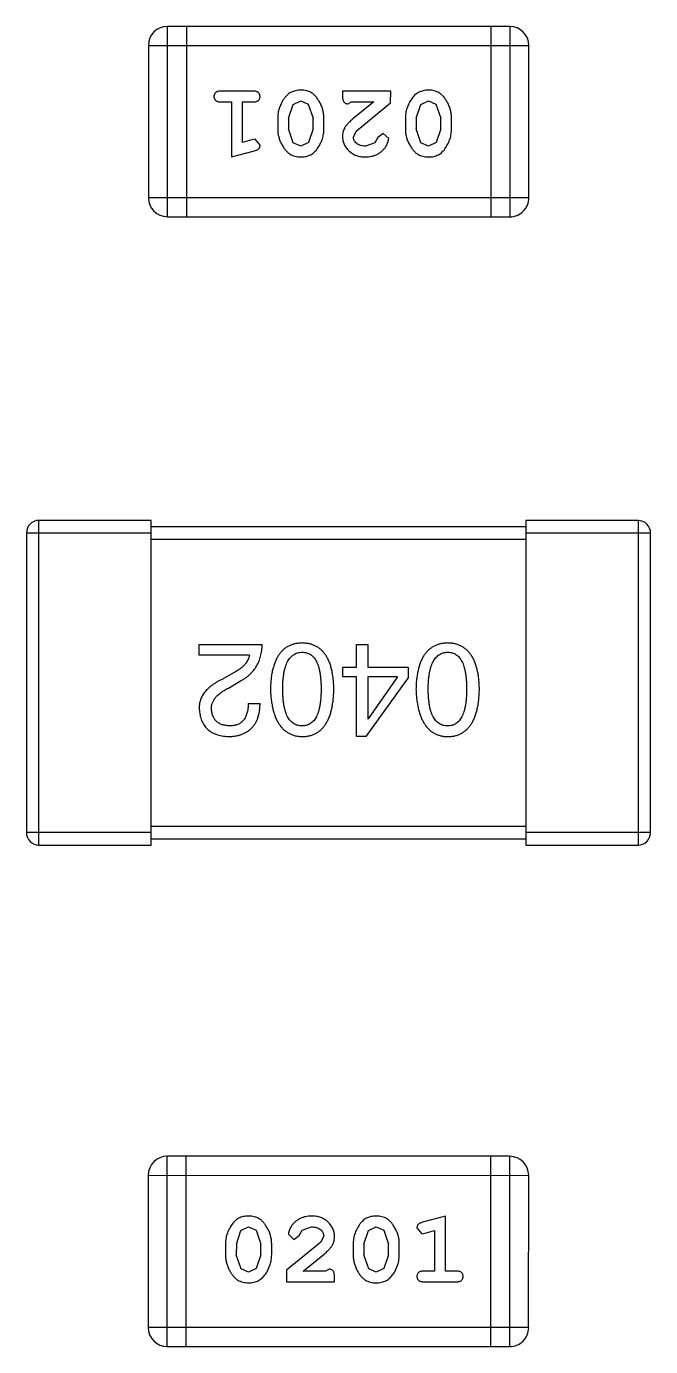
# Model space of a CAD drawing. Header units: inches. Extents: x -29 to 164, y -51 to 83.
# Drawn here: x 116.459 to 117.459, y -0.739 to 1.376 of the extents above; entities that cross this region are included whole.
import ezdxf

# ---------------------------------------------------------------- set-up
doc = ezdxf.new("R2010")
doc.units = ezdxf.units.IN
doc.header["$LTSCALE"] = 1.21
doc.header["$MEASUREMENT"] = 0
doc.layers.get('0').update_dxf_attribs({"linetype": 'CONTINUOUS'})

msp = doc.modelspace()

# ---------------------------------------------------------------- linework, layer by layer
at = {"color": 7, "linetype": 'Continuous'}
for p, q in [((116.6846, 1.0707), (116.6847, 1.3755)), ((117.2333, 1.3754), (116.6847, 1.3755)), ((116.7152, 1.3755), (116.7151, 1.0707)), ((117.2028, 1.3754), (117.2028, 1.0706)), ((117.2333, 1.3754), (117.2333, 1.0706)), ((116.6542, 1.3451), (116.6541, 1.1012)), ((116.6542, 1.3451), (117.2638, 1.3449)), ((117.2637, 1.1011), (117.2638, 1.3449)), ((116.8221, 1.2719), (116.7702, 1.2719)), ((116.9653, 1.2719), (116.9653, 1.264)), ((117.0424, 1.2718), (116.9653, 1.2719)), ((117.0423, 1.253), (117.0424, 1.2718)), ((116.7702, 1.2546), (116.7875, 1.2546)), ((116.7875, 1.2546), (116.7875, 1.1665)), ((116.8048, 1.1896), (116.8048, 1.2546)), ((116.8048, 1.2546), (116.8221, 1.2546)), ((116.8787, 1.2286), (116.886, 1.2503)), ((116.886, 1.2503), (116.8983, 1.2561)), ((116.8983, 1.2561), (116.9104, 1.2508)), ((116.9104, 1.2508), (116.9181, 1.2286)), ((116.9739, 1.2514), (116.9794, 1.2545)), ((116.9794, 1.2545), (117.0156, 1.2545)), ((117.0156, 1.2545), (116.982, 1.2275)), ((116.9873, 1.208), (117.0423, 1.253)), ((117.0832, 1.2285), (117.0905, 1.2503)), ((117.0905, 1.2503), (117.1028, 1.2561)), ((117.1028, 1.2561), (117.1149, 1.2508)), ((117.1149, 1.2508), (117.1226, 1.2285)), ((116.8614, 1.2288), (116.8614, 1.2111)), ((116.8787, 1.2286), (116.8787, 1.2114)), ((116.9181, 1.2113), (116.9181, 1.2286)), ((116.9354, 1.2111), (116.9354, 1.2288)), ((117.0659, 1.2288), (117.0659, 1.211)), ((117.0832, 1.2285), (117.0832, 1.2113)), ((117.1226, 1.2113), (117.1226, 1.2285)), ((117.1399, 1.211), (117.1399, 1.2288)), ((116.8863, 1.1891), (116.8787, 1.2114)), ((116.9181, 1.2113), (116.9108, 1.1896)), ((116.9826, 1.1983), (116.9873, 1.208)), ((117.0908, 1.189), (117.0832, 1.2113)), ((117.1226, 1.2113), (117.1153, 1.1895)), ((116.8198, 1.1938), (116.8048, 1.1896)), ((116.8252, 1.1948), (116.8198, 1.1938)), ((116.8331, 1.1855), (116.8252, 1.1948)), ((116.8984, 1.1838), (116.8863, 1.1891)), ((116.9108, 1.1896), (116.8984, 1.1838)), ((117.0169, 1.1891), (117.002, 1.1837)), ((117.0219, 1.1976), (117.0169, 1.1891)), ((117.0304, 1.2042), (117.0219, 1.1976)), ((117.0392, 1.1958), (117.0304, 1.2042)), ((117.1029, 1.1837), (117.0908, 1.189)), ((117.1153, 1.1895), (117.1029, 1.1837)), ((116.7875, 1.1665), (116.8241, 1.1764)), ((117.2637, 1.1011), (116.6541, 1.1012)), ((116.6846, 1.0707), (117.2333, 1.0706)), ((116.4787, 0.0643), (116.4788, 0.5843)), ((116.6588, 0.5842), (116.4788, 0.5843)), ((116.6587, 0.0642), (116.6588, 0.5842)), ((117.2588, 0.5741), (116.6588, 0.5742)), ((117.2588, 0.5841), (117.2587, 0.0641)), ((117.4388, 0.5841), (117.2588, 0.5841)), ((117.4388, 0.5841), (117.4387, 0.0641)), ((116.4588, 0.5643), (116.4587, 0.0843)), ((116.4588, 0.5643), (116.6588, 0.5642)), ((116.6588, 0.5542), (117.2588, 0.5541)), ((117.2588, 0.5641), (117.4588, 0.5641)), ((117.4587, 0.0841), (117.4588, 0.5641)), ((116.7357, 0.3683), (116.7357, 0.3855)), ((116.7357, 0.3855), (116.8365, 0.3855)), ((116.9877, 0.3494), (116.9877, 0.3854)), ((116.9877, 0.3854), (117.0057, 0.3854)), ((117.0057, 0.3854), (117.0057, 0.3494)), ((116.816, 0.3683), (116.7357, 0.3683)), ((116.7914, 0.3404), (116.7758, 0.3314)), ((116.9655, 0.3338), (116.9655, 0.3494)), ((116.9655, 0.3494), (116.9877, 0.3494)), ((117.0057, 0.3494), (117.0704, 0.3494)), ((117.0704, 0.3494), (117.0704, 0.3313)), ((116.7824, 0.3158), (116.802, 0.3273)), ((116.9876, 0.3338), (116.9655, 0.3338)), ((116.9876, 0.2379), (116.9876, 0.3338)), ((117.0032, 0.2379), (117.0704, 0.3313)), ((117.0057, 0.3338), (117.0057, 0.2666)), ((117.0532, 0.3338), (117.0057, 0.3338)), ((117.0532, 0.3338), (117.0065, 0.2666)), ((116.8143, 0.2912), (116.8332, 0.2912)), ((117.0057, 0.2666), (117.0065, 0.2666)), ((117.0032, 0.2379), (116.9876, 0.2379)), ((117.2587, 0.0941), (116.6587, 0.0942)), ((116.6587, 0.0842), (116.4587, 0.0843)), ((116.4787, 0.0643), (116.6587, 0.0642)), ((116.6587, 0.0742), (117.2587, 0.0741)), ((117.4587, 0.0841), (117.2587, 0.0841)), ((117.2587, 0.0641), (117.4387, 0.0641)), ((116.6843, -0.739), (116.6844, -0.4342)), ((117.233, -0.4343), (116.6844, -0.4342)), ((116.7148, -0.739), (116.7149, -0.4342)), ((117.2025, -0.4343), (117.2025, -0.7391)), ((117.233, -0.4343), (117.2329, -0.7391)), ((116.6539, -0.4647), (116.6538, -0.7085)), ((116.6539, -0.4647), (117.2635, -0.4648)), ((117.2634, -0.7087), (117.2635, -0.4648)), ((116.8023, -0.5531), (116.8147, -0.5473)), ((116.8147, -0.5473), (116.8268, -0.5526)), ((116.9007, -0.5527), (116.9156, -0.5473)), ((117.0068, -0.5531), (117.0192, -0.5473)), ((117.0192, -0.5473), (117.0313, -0.5526)), ((117.0845, -0.5491), (117.0924, -0.5584)), ((117.1301, -0.5301), (117.0936, -0.5399)), ((117.1301, -0.6182), (117.1301, -0.5301)), ((116.7951, -0.5749), (116.8023, -0.5531)), ((116.8268, -0.5526), (116.8344, -0.5749)), ((116.8784, -0.5593), (116.8873, -0.5678)), ((116.8873, -0.5678), (116.8957, -0.5612)), ((116.8957, -0.5612), (116.9007, -0.5527)), ((116.9351, -0.5619), (116.9303, -0.5716)), ((116.9996, -0.5749), (117.0068, -0.5531)), ((117.0313, -0.5526), (117.0389, -0.5749)), ((117.0924, -0.5584), (117.0978, -0.5573)), ((117.0978, -0.5573), (117.1128, -0.5532)), ((117.1128, -0.5532), (117.1128, -0.6182)), ((116.7777, -0.5746), (116.7777, -0.5924)), ((116.7951, -0.5749), (116.795, -0.5921)), ((116.8027, -0.6144), (116.795, -0.5921)), ((116.8344, -0.5921), (116.8271, -0.6139)), ((116.8344, -0.5921), (116.8344, -0.5749)), ((116.8517, -0.5924), (116.8517, -0.5746)), ((116.9303, -0.5716), (116.8753, -0.6165)), ((116.902, -0.6181), (116.9356, -0.5911)), ((116.9823, -0.5747), (116.9823, -0.5924)), ((116.9996, -0.5749), (116.9996, -0.5921)), ((117.0389, -0.5921), (117.0389, -0.5749)), ((117.0562, -0.5924), (117.0562, -0.5747)), ((117.0072, -0.6144), (116.9996, -0.5921)), ((117.0389, -0.5921), (117.0316, -0.6139)), ((116.8148, -0.6197), (116.8027, -0.6144)), ((116.8271, -0.6139), (116.8148, -0.6197)), ((116.8753, -0.6165), (116.8753, -0.6354)), ((116.9382, -0.6181), (116.902, -0.6181)), ((116.9437, -0.615), (116.9382, -0.6181)), ((116.9524, -0.6354), (116.9524, -0.6276)), ((117.0193, -0.6197), (117.0072, -0.6144)), ((117.0316, -0.6139), (117.0193, -0.6197)), ((117.1128, -0.6182), (117.0955, -0.6182)), ((117.1474, -0.6182), (117.1301, -0.6182)), ((116.8753, -0.6354), (116.9524, -0.6354)), ((117.0955, -0.6355), (117.1474, -0.6355)), ((117.2634, -0.7087), (116.6538, -0.7085)), ((116.6843, -0.739), (117.2329, -0.7391))]:
    msp.add_line(p, q, dxfattribs=at)
for centre, radius, start, end in [((116.6847, 1.3451), 0.0305, 89.988, 179.988), ((117.2333, 1.3449), 0.0305, 359.988, 89.988), ((116.6846, 1.1012), 0.0305, 179.988, 269.988), ((117.2333, 1.1011), 0.0305, 269.988, 359.988), ((116.4788, 0.5643), 0.02, 89.988, 179.988), ((117.4388, 0.5641), 0.02, 359.988, 89.988), ((116.4787, 0.0843), 0.02, 179.988, 269.988), ((117.4387, 0.0841), 0.02, 269.988, 359.988), ((116.6844, -0.4647), 0.0305, 89.988, 179.988), ((117.233, -0.4648), 0.0305, 359.988, 89.988), ((116.6843, -0.7085), 0.0305, 179.988, 269.988), ((117.233, -0.7086), 0.0305, 269.988, 359.988)]:
    msp.add_arc(centre, radius, start, end, dxfattribs=at)
for points, knots in [([(116.7702, 1.2719), (116.7693, 1.2719), (116.7676, 1.2718), (116.7653, 1.2714), (116.7633, 1.2707), (116.7618, 1.2696), (116.7606, 1.2682), (116.7598, 1.2667), (116.7593, 1.265), (116.7592, 1.2639), (116.7592, 1.2632)], [0, 0, 0, 0, 0.169012, 0.317488, 0.445429, 0.560977, 0.67065, 0.776666, 0.88492, 1, 1, 1, 1]), ([(116.8331, 1.2632), (116.8331, 1.2638), (116.833, 1.265), (116.8325, 1.2667), (116.8317, 1.2682), (116.8305, 1.2696), (116.829, 1.2706), (116.827, 1.2714), (116.8247, 1.2718), (116.823, 1.2719), (116.8221, 1.2719)], [0, 0, 0, 0, 0.115051, 0.223278, 0.329269, 0.437893, 0.554681, 0.682591, 0.83103, 1, 1, 1, 1]), ([(116.8983, 1.2734), (116.8969, 1.2734), (116.8941, 1.2733), (116.89, 1.2726), (116.8861, 1.2715), (116.8826, 1.2699), (116.8792, 1.2679), (116.8762, 1.2654), (116.8734, 1.2624), (116.8709, 1.259), (116.8687, 1.2554), (116.8668, 1.2518), (116.8651, 1.248), (116.8638, 1.2443), (116.8627, 1.2405), (116.862, 1.2366), (116.8615, 1.2327), (116.8615, 1.2301), (116.8614, 1.2288)], [0, 0, 0, 0, 0.067217, 0.131051, 0.19272, 0.252824, 0.312745, 0.373449, 0.436041, 0.501494, 0.567761, 0.632087, 0.695096, 0.757109, 0.817993, 0.878657, 0.939311, 1, 1, 1, 1]), ([(116.9354, 1.2288), (116.9353, 1.2299), (116.9353, 1.232), (116.935, 1.2352), (116.9345, 1.2383), (116.9338, 1.2414), (116.933, 1.2445), (116.9318, 1.2475), (116.9306, 1.2504), (116.9291, 1.2533), (116.9275, 1.256), (116.9259, 1.2586), (116.9242, 1.2609), (116.9226, 1.263), (116.9209, 1.2649), (116.9192, 1.2665), (116.9175, 1.268), (116.9151, 1.2695), (116.9119, 1.2712), (116.9077, 1.2725), (116.9032, 1.2733), (116.9, 1.2734), (116.8983, 1.2734)], [0, 0, 0, 0, 0.049886, 0.09882, 0.148132, 0.19689, 0.246038, 0.295176, 0.345305, 0.395692, 0.445312, 0.491875, 0.535813, 0.577009, 0.616081, 0.652689, 0.687585, 0.720206, 0.785062, 0.85223, 0.923759, 1, 1, 1, 1]), ([(117.1028, 1.2734), (117.1014, 1.2734), (117.0986, 1.2733), (117.0945, 1.2726), (117.0907, 1.2715), (117.0871, 1.2699), (117.0837, 1.2678), (117.0807, 1.2653), (117.0779, 1.2624), (117.0755, 1.259), (117.0733, 1.2554), (117.0713, 1.2517), (117.0696, 1.248), (117.0683, 1.2442), (117.0673, 1.2404), (117.0665, 1.2366), (117.066, 1.2327), (117.066, 1.2301), (117.0659, 1.2288)], [0, 0, 0, 0, 0.067217, 0.131051, 0.19272, 0.252824, 0.312745, 0.373449, 0.436041, 0.501494, 0.567761, 0.632087, 0.695096, 0.757109, 0.817993, 0.878657, 0.939311, 1, 1, 1, 1]), ([(117.1399, 1.2288), (117.1399, 1.2299), (117.1398, 1.232), (117.1395, 1.2352), (117.139, 1.2383), (117.1383, 1.2414), (117.1375, 1.2444), (117.1363, 1.2474), (117.1351, 1.2504), (117.1336, 1.2533), (117.132, 1.256), (117.1304, 1.2585), (117.1287, 1.2608), (117.1271, 1.263), (117.1254, 1.2648), (117.1237, 1.2665), (117.122, 1.2679), (117.1196, 1.2695), (117.1164, 1.2711), (117.1122, 1.2724), (117.1077, 1.2733), (117.1045, 1.2734), (117.1028, 1.2734)], [0, 0, 0, 0, 0.049886, 0.09882, 0.148132, 0.19689, 0.246038, 0.295176, 0.345305, 0.395692, 0.445312, 0.491875, 0.535813, 0.577009, 0.616081, 0.652689, 0.687585, 0.720206, 0.785062, 0.85223, 0.923759, 1, 1, 1, 1]), ([(116.7592, 1.2632), (116.7592, 1.2626), (116.7593, 1.2615), (116.7598, 1.2598), (116.7606, 1.2583), (116.7618, 1.257), (116.7633, 1.2559), (116.7653, 1.2551), (116.7676, 1.2547), (116.7693, 1.2546), (116.7702, 1.2546)], [0, 0, 0, 0, 0.11517, 0.223509, 0.328254, 0.438012, 0.553651, 0.682263, 0.830856, 1, 1, 1, 1]), ([(116.8221, 1.2546), (116.823, 1.2546), (116.8247, 1.2546), (116.827, 1.2551), (116.829, 1.2559), (116.8305, 1.2569), (116.8317, 1.2583), (116.8325, 1.2598), (116.833, 1.2614), (116.8331, 1.2626), (116.8331, 1.2632)], [0, 0, 0, 0, 0.169102, 0.317658, 0.446239, 0.563118, 0.671828, 0.776546, 0.884858, 1, 1, 1, 1]), ([(116.9653, 1.264), (116.9653, 1.2629), (116.9653, 1.2609), (116.9658, 1.2582), (116.9664, 1.256), (116.9675, 1.2543), (116.9688, 1.253), (116.9703, 1.2521), (116.9721, 1.2515), (116.9733, 1.2514), (116.9739, 1.2514)], [0, 0, 0, 0, 0.1844, 0.34094, 0.473574, 0.586824, 0.690029, 0.789175, 0.890445, 1, 1, 1, 1]), ([(116.982, 1.2275), (116.9811, 1.2267), (116.9794, 1.2252), (116.9771, 1.223), (116.975, 1.2209), (116.9731, 1.2189), (116.9715, 1.2171), (116.9701, 1.2153), (116.969, 1.2137), (116.9679, 1.2116), (116.9668, 1.209), (116.9659, 1.2059), (116.9653, 1.2026), (116.9653, 1.2004), (116.9653, 1.1992)], [0, 0, 0, 0, 0.103002, 0.197728, 0.285279, 0.365235, 0.437224, 0.502446, 0.560545, 0.611446, 0.707576, 0.80349, 0.900532, 1, 1, 1, 1]), ([(116.8614, 1.2111), (116.8614, 1.21), (116.8615, 1.2079), (116.8618, 1.2047), (116.8623, 1.2015), (116.863, 1.1984), (116.8639, 1.1954), (116.865, 1.1924), (116.8663, 1.1894), (116.8678, 1.1865), (116.8694, 1.1838), (116.871, 1.1812), (116.8727, 1.1789), (116.8744, 1.1768), (116.8761, 1.175), (116.8778, 1.1733), (116.8795, 1.1719), (116.8819, 1.1703), (116.8851, 1.1687), (116.8892, 1.1674), (116.8938, 1.1666), (116.8969, 1.1665), (116.8986, 1.1665)], [0, 0, 0, 0, 0.049855, 0.099516, 0.148482, 0.19758, 0.246804, 0.296268, 0.346517, 0.397047, 0.446826, 0.49336, 0.537801, 0.579207, 0.617974, 0.654833, 0.689171, 0.722088, 0.786392, 0.853518, 0.924186, 1, 1, 1, 1]), ([(116.8986, 1.1665), (116.9, 1.1665), (116.9028, 1.1666), (116.9069, 1.1673), (116.9107, 1.1684), (116.9143, 1.17), (116.9176, 1.1721), (116.9207, 1.1746), (116.9234, 1.1775), (116.9259, 1.1809), (116.9281, 1.1845), (116.93, 1.1882), (116.9317, 1.1919), (116.933, 1.1957), (116.9341, 1.1995), (116.9348, 1.2033), (116.9353, 1.2072), (116.9353, 1.2098), (116.9354, 1.2111)], [0, 0, 0, 0, 0.06692, 0.130834, 0.19258, 0.252759, 0.312631, 0.373411, 0.436359, 0.501894, 0.568244, 0.632472, 0.69556, 0.757163, 0.818592, 0.878885, 0.939235, 1, 1, 1, 1]), ([(117.0659, 1.211), (117.066, 1.21), (117.066, 1.2078), (117.0663, 1.2046), (117.0668, 1.2015), (117.0675, 1.1984), (117.0684, 1.1953), (117.0695, 1.1923), (117.0708, 1.1894), (117.0723, 1.1865), (117.0739, 1.1838), (117.0755, 1.1812), (117.0772, 1.1789), (117.0789, 1.1768), (117.0806, 1.1749), (117.0823, 1.1733), (117.084, 1.1718), (117.0864, 1.1703), (117.0896, 1.1687), (117.0937, 1.1674), (117.0983, 1.1666), (117.1014, 1.1665), (117.1031, 1.1664)], [0, 0, 0, 0, 0.049855, 0.099516, 0.148482, 0.19758, 0.246804, 0.296268, 0.346517, 0.397047, 0.446826, 0.49336, 0.537801, 0.579207, 0.617974, 0.654833, 0.689171, 0.722088, 0.786392, 0.853518, 0.924186, 1, 1, 1, 1]), ([(117.1031, 1.1664), (117.1045, 1.1665), (117.1073, 1.1665), (117.1114, 1.1672), (117.1152, 1.1684), (117.1188, 1.1699), (117.1221, 1.172), (117.1252, 1.1745), (117.128, 1.1775), (117.1304, 1.1809), (117.1326, 1.1845), (117.1345, 1.1882), (117.1362, 1.1919), (117.1375, 1.1956), (117.1386, 1.1994), (117.1393, 1.2033), (117.1398, 1.2071), (117.1398, 1.2097), (117.1399, 1.211)], [0, 0, 0, 0, 0.06692, 0.130834, 0.19258, 0.252759, 0.312631, 0.373411, 0.436359, 0.501894, 0.568244, 0.632472, 0.69556, 0.757163, 0.818592, 0.878885, 0.939235, 1, 1, 1, 1]), ([(116.8241, 1.1764), (116.8249, 1.1766), (116.8265, 1.1771), (116.8286, 1.1779), (116.8302, 1.1788), (116.8314, 1.1799), (116.8322, 1.1811), (116.8327, 1.1824), (116.8331, 1.1839), (116.8331, 1.185), (116.8331, 1.1855)], [0, 0, 0, 0, 0.187321, 0.344927, 0.475328, 0.579604, 0.674244, 0.773631, 0.882025, 1, 1, 1, 1]), ([(116.9653, 1.1992), (116.9653, 1.1981), (116.9654, 1.1959), (116.9658, 1.1927), (116.9666, 1.1896), (116.9678, 1.1866), (116.9692, 1.1837), (116.971, 1.181), (116.9731, 1.1784), (116.9755, 1.176), (116.9782, 1.1738), (116.981, 1.1718), (116.9841, 1.1701), (116.9873, 1.1688), (116.9907, 1.1677), (116.9943, 1.167), (116.998, 1.1665), (117.0006, 1.1665), (117.0019, 1.1664)], [0, 0, 0, 0, 0.060981, 0.120256, 0.178148, 0.236115, 0.293993, 0.352864, 0.413358, 0.476056, 0.539296, 0.602396, 0.665116, 0.728325, 0.792919, 0.859317, 0.928302, 1, 1, 1, 1]), ([(117.002, 1.1837), (117.0006, 1.1838), (116.9979, 1.1839), (116.9941, 1.1847), (116.9907, 1.1861), (116.9879, 1.188), (116.9855, 1.1903), (116.9838, 1.1928), (116.9828, 1.1955), (116.9826, 1.1973), (116.9826, 1.1983)], [0, 0, 0, 0, 0.156344, 0.299348, 0.4327, 0.561, 0.682299, 0.791883, 0.89611, 1, 1, 1, 1]), ([(117.0019, 1.1664), (117.0036, 1.1665), (117.007, 1.1666), (117.0119, 1.1675), (117.0167, 1.1689), (117.0211, 1.1709), (117.0253, 1.1733), (117.0289, 1.1762), (117.0321, 1.1794), (117.0346, 1.183), (117.0366, 1.1866), (117.038, 1.1899), (117.039, 1.1929), (117.0391, 1.1949), (117.0392, 1.1958)], [0, 0, 0, 0, 0.098286, 0.193983, 0.289056, 0.384352, 0.477435, 0.566197, 0.652355, 0.737986, 0.818188, 0.887401, 0.94802, 1, 1, 1, 1]), ([(116.802, 0.3273), (116.8034, 0.328), (116.8061, 0.3295), (116.8099, 0.3321), (116.8135, 0.3347), (116.8168, 0.3376), (116.8199, 0.3407), (116.8226, 0.3439), (116.8252, 0.3472), (116.8275, 0.3508), (116.8295, 0.3545), (116.8313, 0.3585), (116.8328, 0.3625), (116.8341, 0.3668), (116.8351, 0.3712), (116.8358, 0.3758), (116.8363, 0.3806), (116.8364, 0.3838), (116.8365, 0.3855)], [0, 0, 0, 0, 0.065828, 0.130094, 0.192451, 0.254037, 0.313974, 0.373757, 0.433048, 0.492243, 0.551902, 0.611758, 0.672678, 0.734814, 0.798569, 0.863693, 0.930488, 1, 1, 1, 1]), ([(116.9006, 0.3879), (116.8986, 0.3878), (116.8947, 0.3876), (116.8891, 0.3867), (116.8838, 0.3852), (116.8789, 0.3831), (116.8744, 0.3805), (116.8703, 0.3772), (116.8665, 0.3734), (116.8631, 0.3691), (116.8602, 0.3641), (116.8576, 0.3586), (116.8553, 0.3526), (116.8534, 0.346), (116.8519, 0.3388), (116.8508, 0.3311), (116.8501, 0.3228), (116.8499, 0.3171), (116.8498, 0.3142)], [0, 0, 0, 0, 0.059134, 0.115603, 0.169236, 0.221572, 0.273254, 0.32474, 0.377319, 0.431815, 0.488555, 0.548609, 0.612242, 0.680182, 0.75251, 0.829782, 0.91231, 1, 1, 1, 1]), ([(116.9514, 0.3141), (116.9513, 0.3171), (116.9511, 0.3228), (116.9503, 0.3311), (116.9492, 0.3388), (116.9477, 0.346), (116.9459, 0.3526), (116.9436, 0.3586), (116.941, 0.3641), (116.938, 0.369), (116.9347, 0.3734), (116.9309, 0.3772), (116.9268, 0.3804), (116.9222, 0.3831), (116.9173, 0.3852), (116.9121, 0.3867), (116.9065, 0.3876), (116.9026, 0.3878), (116.9006, 0.3879)], [0, 0, 0, 0, 0.087693, 0.170223, 0.247496, 0.319826, 0.387768, 0.451403, 0.511459, 0.568358, 0.622671, 0.675251, 0.726739, 0.778422, 0.830759, 0.884394, 0.940865, 1, 1, 1, 1]), ([(117.1337, 0.3879), (117.1318, 0.3878), (117.1279, 0.3876), (117.1222, 0.3867), (117.117, 0.3851), (117.1121, 0.3831), (117.1076, 0.3804), (117.1034, 0.3772), (117.0997, 0.3734), (117.0963, 0.369), (117.0933, 0.3641), (117.0907, 0.3586), (117.0885, 0.3525), (117.0866, 0.3459), (117.0851, 0.3388), (117.084, 0.3311), (117.0832, 0.3228), (117.083, 0.3171), (117.0829, 0.3141)], [0, 0, 0, 0, 0.059134, 0.115603, 0.169236, 0.221572, 0.273254, 0.32474, 0.377319, 0.431815, 0.488555, 0.548609, 0.612242, 0.680182, 0.75251, 0.829782, 0.91231, 1, 1, 1, 1]), ([(117.1845, 0.3141), (117.1844, 0.317), (117.1842, 0.3228), (117.1835, 0.331), (117.1824, 0.3388), (117.1809, 0.3459), (117.179, 0.3525), (117.1768, 0.3586), (117.1742, 0.3641), (117.1711, 0.369), (117.1678, 0.3734), (117.164, 0.3772), (117.1599, 0.3804), (117.1554, 0.3831), (117.1505, 0.3851), (117.1452, 0.3867), (117.1396, 0.3876), (117.1357, 0.3878), (117.1337, 0.3879)], [0, 0, 0, 0, 0.087693, 0.170223, 0.247496, 0.319826, 0.387768, 0.451403, 0.511459, 0.568358, 0.622671, 0.675251, 0.726739, 0.778422, 0.830759, 0.884394, 0.940865, 1, 1, 1, 1]), ([(116.816, 0.3683), (116.8157, 0.367), (116.8152, 0.3643), (116.8136, 0.3606), (116.8114, 0.3569), (116.8086, 0.3534), (116.8052, 0.3499), (116.8012, 0.3466), (116.7965, 0.3434), (116.7931, 0.3414), (116.7914, 0.3404)], [0, 0, 0, 0, 0.103034, 0.208166, 0.318255, 0.434664, 0.559728, 0.695394, 0.841708, 1, 1, 1, 1]), ([(116.8694, 0.3142), (116.8694, 0.3165), (116.8695, 0.3211), (116.8699, 0.3277), (116.8705, 0.3338), (116.8713, 0.3395), (116.8724, 0.3448), (116.8737, 0.3496), (116.8753, 0.354), (116.8771, 0.358), (116.8792, 0.3614), (116.8815, 0.3645), (116.8841, 0.3671), (116.8869, 0.3692), (116.89, 0.3709), (116.8933, 0.3722), (116.8969, 0.3729), (116.8993, 0.3731), (116.9006, 0.3732)], [0, 0, 0, 0, 0.094834, 0.184067, 0.267029, 0.344713, 0.417334, 0.484367, 0.546941, 0.604717, 0.65953, 0.710539, 0.759381, 0.806382, 0.853027, 0.900623, 0.949121, 1, 1, 1, 1]), ([(116.9006, 0.3732), (116.9018, 0.3731), (116.9042, 0.373), (116.9077, 0.3723), (116.9109, 0.3712), (116.9139, 0.3695), (116.9167, 0.3674), (116.9192, 0.3649), (116.9214, 0.3618), (116.9234, 0.3583), (116.9252, 0.3544), (116.9268, 0.35), (116.928, 0.3451), (116.9291, 0.3398), (116.9299, 0.3341), (116.9305, 0.3278), (116.9308, 0.3211), (116.9309, 0.3165), (116.9309, 0.3141)], [0, 0, 0, 0, 0.049766, 0.097012, 0.143225, 0.188786, 0.235079, 0.282962, 0.333687, 0.387747, 0.445963, 0.508657, 0.576545, 0.649868, 0.72822, 0.812712, 0.903543, 1, 1, 1, 1]), ([(117.1026, 0.3141), (117.1026, 0.3165), (117.1026, 0.321), (117.103, 0.3276), (117.1036, 0.3338), (117.1045, 0.3395), (117.1055, 0.3448), (117.1069, 0.3496), (117.1084, 0.354), (117.1103, 0.3579), (117.1123, 0.3614), (117.1147, 0.3644), (117.1172, 0.3671), (117.1201, 0.3692), (117.1231, 0.3709), (117.1264, 0.3721), (117.13, 0.3729), (117.1325, 0.373), (117.1337, 0.3731)], [0, 0, 0, 0, 0.094834, 0.184067, 0.267029, 0.344713, 0.417334, 0.484367, 0.546941, 0.604717, 0.65953, 0.710539, 0.759381, 0.806382, 0.853027, 0.900623, 0.949121, 1, 1, 1, 1]), ([(117.1337, 0.3731), (117.135, 0.3731), (117.1374, 0.373), (117.1408, 0.3723), (117.1441, 0.3711), (117.1471, 0.3695), (117.1498, 0.3674), (117.1523, 0.3648), (117.1546, 0.3618), (117.1566, 0.3583), (117.1584, 0.3544), (117.1599, 0.35), (117.1611, 0.3451), (117.1623, 0.3398), (117.1631, 0.334), (117.1636, 0.3278), (117.164, 0.3211), (117.164, 0.3165), (117.1641, 0.3141)], [0, 0, 0, 0, 0.049766, 0.097012, 0.143225, 0.188786, 0.235079, 0.282962, 0.333687, 0.387747, 0.445963, 0.508657, 0.576545, 0.649868, 0.72822, 0.812712, 0.903543, 1, 1, 1, 1]), ([(116.7758, 0.3314), (116.7741, 0.3306), (116.7708, 0.3291), (116.7661, 0.3266), (116.7617, 0.324), (116.7577, 0.3213), (116.7539, 0.3186), (116.7506, 0.3157), (116.7475, 0.3128), (116.7449, 0.3097), (116.7425, 0.3066), (116.7405, 0.3034), (116.7388, 0.3001), (116.7375, 0.2967), (116.7365, 0.2932), (116.7358, 0.2896), (116.7355, 0.2859), (116.7356, 0.2835), (116.7356, 0.2822)], [0, 0, 0, 0, 0.082731, 0.161257, 0.236138, 0.307554, 0.375712, 0.440848, 0.502916, 0.562567, 0.619798, 0.675716, 0.73039, 0.78386, 0.837315, 0.890547, 0.944917, 1, 1, 1, 1]), ([(116.7553, 0.2814), (116.7553, 0.2822), (116.7552, 0.2838), (116.7553, 0.2862), (116.7557, 0.2886), (116.7563, 0.2909), (116.7572, 0.2932), (116.7583, 0.2955), (116.7597, 0.2977), (116.7613, 0.2999), (116.763, 0.302), (116.7651, 0.3041), (116.7674, 0.3062), (116.7699, 0.3082), (116.7727, 0.3101), (116.7757, 0.3121), (116.7789, 0.314), (116.7812, 0.3152), (116.7824, 0.3158)], [0, 0, 0, 0, 0.052237, 0.103888, 0.155485, 0.207395, 0.259864, 0.31356, 0.369176, 0.4266, 0.486836, 0.550048, 0.61567, 0.685271, 0.75824, 0.834614, 0.915635, 1, 1, 1, 1]), ([(116.8498, 0.3142), (116.8499, 0.3111), (116.8501, 0.3053), (116.851, 0.2968), (116.8522, 0.2889), (116.8537, 0.2816), (116.8556, 0.2748), (116.8579, 0.2685), (116.8605, 0.2629), (116.8635, 0.2578), (116.8669, 0.2533), (116.8706, 0.2493), (116.8747, 0.246), (116.8792, 0.2432), (116.884, 0.241), (116.8892, 0.2393), (116.8948, 0.2383), (116.8986, 0.238), (116.9006, 0.2379)], [0, 0, 0, 0, 0.088475, 0.171606, 0.249595, 0.322626, 0.391327, 0.455765, 0.516374, 0.573675, 0.628522, 0.681161, 0.732559, 0.783563, 0.83504, 0.887639, 0.942585, 1, 1, 1, 1]), ([(116.9006, 0.2551), (116.8993, 0.2552), (116.8969, 0.2553), (116.8933, 0.2559), (116.89, 0.2571), (116.8869, 0.2587), (116.8841, 0.2609), (116.8815, 0.2634), (116.8792, 0.2665), (116.8771, 0.2699), (116.8753, 0.2739), (116.8737, 0.2783), (116.8724, 0.2831), (116.8713, 0.2884), (116.8705, 0.2942), (116.8699, 0.3005), (116.8695, 0.3072), (116.8694, 0.3118), (116.8694, 0.3142)], [0, 0, 0, 0, 0.050604, 0.098688, 0.145699, 0.191791, 0.238625, 0.286717, 0.337546, 0.391814, 0.449755, 0.512106, 0.579685, 0.652048, 0.730262, 0.814146, 0.904281, 1, 1, 1, 1]), ([(116.9309, 0.3141), (116.9309, 0.3118), (116.9308, 0.3071), (116.9305, 0.3004), (116.9299, 0.2942), (116.9291, 0.2884), (116.928, 0.2831), (116.9268, 0.2783), (116.9252, 0.2739), (116.9234, 0.2699), (116.9214, 0.2664), (116.9192, 0.2634), (116.9166, 0.2609), (116.9139, 0.2587), (116.9109, 0.2571), (116.9077, 0.2559), (116.9042, 0.2553), (116.9018, 0.2552), (116.9006, 0.2551)], [0, 0, 0, 0, 0.096452, 0.187278, 0.271765, 0.350519, 0.423437, 0.491321, 0.554011, 0.612224, 0.666281, 0.717003, 0.764884, 0.811423, 0.856783, 0.902993, 0.950236, 1, 1, 1, 1]), ([(116.9006, 0.2379), (116.9025, 0.238), (116.9064, 0.2382), (116.9121, 0.2391), (116.9173, 0.2407), (116.9222, 0.2429), (116.9267, 0.2456), (116.9309, 0.249), (116.9346, 0.2529), (116.938, 0.2574), (116.941, 0.2625), (116.9436, 0.2682), (116.9459, 0.2744), (116.9477, 0.2812), (116.9492, 0.2886), (116.9503, 0.2966), (116.9511, 0.3052), (116.9513, 0.3111), (116.9514, 0.3141)], [0, 0, 0, 0, 0.057911, 0.113262, 0.165956, 0.217443, 0.268511, 0.319665, 0.372, 0.426129, 0.483365, 0.543779, 0.607756, 0.676562, 0.749704, 0.827713, 0.911177, 1, 1, 1, 1]), ([(117.0829, 0.3141), (117.083, 0.3111), (117.0833, 0.3052), (117.0841, 0.2968), (117.0854, 0.2889), (117.0869, 0.2815), (117.0888, 0.2747), (117.091, 0.2685), (117.0937, 0.2629), (117.0967, 0.2578), (117.1001, 0.2533), (117.1038, 0.2493), (117.1079, 0.2459), (117.1124, 0.2431), (117.1172, 0.2409), (117.1224, 0.2393), (117.1279, 0.2382), (117.1318, 0.238), (117.1337, 0.2379)], [0, 0, 0, 0, 0.088475, 0.171606, 0.249595, 0.322626, 0.391327, 0.455765, 0.516374, 0.573675, 0.628522, 0.681161, 0.732559, 0.783563, 0.83504, 0.887639, 0.942585, 1, 1, 1, 1]), ([(117.1337, 0.2551), (117.1325, 0.2551), (117.13, 0.2552), (117.1264, 0.2559), (117.1231, 0.2571), (117.12, 0.2587), (117.1172, 0.2608), (117.1146, 0.2634), (117.1123, 0.2664), (117.1102, 0.2699), (117.1084, 0.2738), (117.1068, 0.2782), (117.1055, 0.2831), (117.1044, 0.2884), (117.1036, 0.2942), (117.103, 0.3004), (117.1026, 0.3071), (117.1026, 0.3117), (117.1026, 0.3141)], [0, 0, 0, 0, 0.050604, 0.098688, 0.145699, 0.191791, 0.238625, 0.286717, 0.337546, 0.391814, 0.449755, 0.512106, 0.579685, 0.652048, 0.730262, 0.814146, 0.904281, 1, 1, 1, 1]), ([(117.1337, 0.2379), (117.1357, 0.238), (117.1396, 0.2381), (117.1452, 0.2391), (117.1505, 0.2407), (117.1554, 0.2428), (117.1599, 0.2456), (117.164, 0.2489), (117.1678, 0.2528), (117.1711, 0.2574), (117.1741, 0.2624), (117.1767, 0.2681), (117.179, 0.2744), (117.1809, 0.2812), (117.1824, 0.2886), (117.1835, 0.2966), (117.1842, 0.3051), (117.1844, 0.311), (117.1845, 0.3141)], [0, 0, 0, 0, 0.057911, 0.113262, 0.165956, 0.217443, 0.268511, 0.319665, 0.372, 0.426129, 0.483365, 0.543779, 0.607756, 0.676562, 0.749704, 0.827713, 0.911177, 1, 1, 1, 1]), ([(117.1641, 0.3141), (117.164, 0.3117), (117.164, 0.3071), (117.1636, 0.3004), (117.163, 0.2942), (117.1623, 0.2884), (117.1611, 0.2831), (117.1599, 0.2782), (117.1583, 0.2738), (117.1566, 0.2699), (117.1546, 0.2664), (117.1523, 0.2634), (117.1498, 0.2608), (117.1471, 0.2587), (117.1441, 0.2571), (117.1408, 0.2559), (117.1373, 0.2552), (117.1349, 0.2551), (117.1337, 0.2551)], [0, 0, 0, 0, 0.096452, 0.187278, 0.271765, 0.350519, 0.423437, 0.491321, 0.554011, 0.612224, 0.666281, 0.717003, 0.764884, 0.811423, 0.856783, 0.902993, 0.950236, 1, 1, 1, 1]), ([(116.7356, 0.2822), (116.7358, 0.2805), (116.736, 0.2772), (116.7368, 0.2724), (116.7379, 0.268), (116.7394, 0.2638), (116.7412, 0.2599), (116.7433, 0.2564), (116.7457, 0.2531), (116.7485, 0.2502), (116.7516, 0.2476), (116.755, 0.2452), (116.7588, 0.2432), (116.7629, 0.2415), (116.7673, 0.2402), (116.772, 0.2391), (116.7771, 0.2383), (116.7806, 0.2381), (116.7823, 0.2379)], [0, 0, 0, 0, 0.070688, 0.137741, 0.201612, 0.262778, 0.321223, 0.378455, 0.434411, 0.490146, 0.546362, 0.603392, 0.662208, 0.723401, 0.787372, 0.85442, 0.925153, 1, 1, 1, 1]), ([(116.7848, 0.2552), (116.7837, 0.2552), (116.7815, 0.2553), (116.7783, 0.2557), (116.7753, 0.2563), (116.7725, 0.257), (116.77, 0.258), (116.7676, 0.2592), (116.7654, 0.2605), (116.7635, 0.2621), (116.7617, 0.2638), (116.7602, 0.2658), (116.7588, 0.2679), (116.7577, 0.2702), (116.7568, 0.2728), (116.7561, 0.2755), (116.7556, 0.2784), (116.7554, 0.2804), (116.7553, 0.2814)], [0, 0, 0, 0, 0.076112, 0.148436, 0.216883, 0.281466, 0.34298, 0.402356, 0.459881, 0.51546, 0.571111, 0.62658, 0.683162, 0.741007, 0.801404, 0.863825, 0.930544, 1, 1, 1, 1]), ([(116.7823, 0.2379), (116.7844, 0.238), (116.7883, 0.2382), (116.794, 0.239), (116.7993, 0.2402), (116.8042, 0.2418), (116.8088, 0.2438), (116.8129, 0.2461), (116.8167, 0.2488), (116.8201, 0.252), (116.8231, 0.2556), (116.8257, 0.2595), (116.828, 0.2638), (116.8298, 0.2686), (116.8312, 0.2737), (116.8323, 0.2792), (116.833, 0.2851), (116.8331, 0.2891), (116.8332, 0.2912)], [0, 0, 0, 0, 0.07282, 0.141057, 0.2062, 0.267672, 0.326735, 0.383519, 0.439188, 0.494454, 0.549628, 0.605958, 0.66397, 0.72402, 0.787502, 0.854127, 0.925065, 1, 1, 1, 1]), ([(116.8143, 0.2912), (116.8143, 0.2898), (116.8142, 0.2869), (116.8137, 0.2828), (116.8131, 0.279), (116.8122, 0.2755), (116.8111, 0.2722), (116.8099, 0.2693), (116.8083, 0.2666), (116.8066, 0.2642), (116.8046, 0.262), (116.8024, 0.2602), (116.8, 0.2586), (116.7974, 0.2573), (116.7946, 0.2564), (116.7915, 0.2557), (116.7882, 0.2552), (116.786, 0.2552), (116.7848, 0.2552)], [0, 0, 0, 0, 0.082594, 0.15978, 0.232961, 0.301462, 0.365595, 0.426678, 0.484662, 0.540809, 0.595146, 0.648401, 0.702272, 0.757102, 0.813447, 0.872233, 0.934055, 1, 1, 1, 1]), ([(116.8146, -0.53), (116.8131, -0.53), (116.8103, -0.5301), (116.8062, -0.5308), (116.8024, -0.5319), (116.7988, -0.5335), (116.7955, -0.5356), (116.7925, -0.5381), (116.7897, -0.5411), (116.7872, -0.5445), (116.785, -0.548), (116.7831, -0.5517), (116.7814, -0.5554), (116.7801, -0.5592), (116.779, -0.563), (116.7783, -0.5668), (116.7778, -0.5707), (116.7778, -0.5733), (116.7777, -0.5746)], [0, 0, 0, 0, 0.06692, 0.130834, 0.19258, 0.252759, 0.312631, 0.373411, 0.436359, 0.501894, 0.568244, 0.632472, 0.69556, 0.757163, 0.818592, 0.878885, 0.939235, 1, 1, 1, 1]), ([(116.8517, -0.5746), (116.8517, -0.5735), (116.8516, -0.5714), (116.8513, -0.5682), (116.8508, -0.5651), (116.8501, -0.562), (116.8492, -0.5589), (116.8481, -0.5559), (116.8468, -0.5529), (116.8453, -0.5501), (116.8437, -0.5473), (116.8421, -0.5448), (116.8404, -0.5425), (116.8388, -0.5404), (116.837, -0.5385), (116.8353, -0.5369), (116.8336, -0.5354), (116.8312, -0.5339), (116.8281, -0.5323), (116.8239, -0.5309), (116.8193, -0.5301), (116.8162, -0.5301), (116.8146, -0.53)], [0, 0, 0, 0, 0.049855, 0.099516, 0.148482, 0.19758, 0.246804, 0.296268, 0.346517, 0.397047, 0.446826, 0.49336, 0.537801, 0.579207, 0.617974, 0.654833, 0.689171, 0.722088, 0.786392, 0.853518, 0.924186, 1, 1, 1, 1]), ([(116.9157, -0.53), (116.914, -0.5301), (116.9107, -0.5302), (116.9057, -0.5311), (116.901, -0.5325), (116.8965, -0.5345), (116.8923, -0.5369), (116.8887, -0.5398), (116.8855, -0.543), (116.883, -0.5466), (116.881, -0.5501), (116.8796, -0.5535), (116.8786, -0.5565), (116.8785, -0.5584), (116.8784, -0.5593)], [0, 0, 0, 0, 0.098286, 0.193983, 0.289056, 0.384352, 0.477435, 0.566197, 0.652355, 0.737986, 0.818188, 0.887401, 0.94802, 1, 1, 1, 1]), ([(116.9156, -0.5473), (116.917, -0.5474), (116.9197, -0.5475), (116.9235, -0.5483), (116.9269, -0.5497), (116.9298, -0.5516), (116.9321, -0.5539), (116.9338, -0.5563), (116.9349, -0.5591), (116.935, -0.5609), (116.9351, -0.5619)], [0, 0, 0, 0, 0.156344, 0.299348, 0.4327, 0.561, 0.682299, 0.791883, 0.89611, 1, 1, 1, 1]), ([(116.9524, -0.5628), (116.9523, -0.5617), (116.9523, -0.5595), (116.9518, -0.5562), (116.951, -0.5531), (116.9498, -0.5502), (116.9484, -0.5473), (116.9466, -0.5446), (116.9445, -0.542), (116.9421, -0.5396), (116.9395, -0.5373), (116.9366, -0.5354), (116.9336, -0.5337), (116.9304, -0.5323), (116.9269, -0.5313), (116.9234, -0.5305), (116.9196, -0.5301), (116.917, -0.5301), (116.9157, -0.53)], [0, 0, 0, 0, 0.060981, 0.120256, 0.178148, 0.236115, 0.293993, 0.352864, 0.413358, 0.476056, 0.539296, 0.602396, 0.665116, 0.728325, 0.792919, 0.859317, 0.928302, 1, 1, 1, 1]), ([(117.0191, -0.53), (117.0176, -0.5301), (117.0148, -0.5302), (117.0107, -0.5309), (117.0069, -0.532), (117.0033, -0.5336), (117, -0.5356), (116.997, -0.5381), (116.9942, -0.5411), (116.9917, -0.5445), (116.9895, -0.5481), (116.9876, -0.5518), (116.9859, -0.5555), (116.9846, -0.5592), (116.9835, -0.563), (116.9828, -0.5669), (116.9823, -0.5707), (116.9823, -0.5733), (116.9823, -0.5747)], [0, 0, 0, 0, 0.06692, 0.130834, 0.19258, 0.252759, 0.312631, 0.373411, 0.436359, 0.501894, 0.568244, 0.632472, 0.69556, 0.757163, 0.818592, 0.878885, 0.939235, 1, 1, 1, 1]), ([(117.0562, -0.5747), (117.0562, -0.5736), (117.0561, -0.5714), (117.0558, -0.5683), (117.0553, -0.5651), (117.0546, -0.562), (117.0537, -0.559), (117.0526, -0.556), (117.0513, -0.553), (117.0498, -0.5501), (117.0482, -0.5474), (117.0466, -0.5448), (117.0449, -0.5425), (117.0433, -0.5404), (117.0416, -0.5385), (117.0398, -0.5369), (117.0381, -0.5355), (117.0357, -0.5339), (117.0326, -0.5323), (117.0284, -0.531), (117.0239, -0.5302), (117.0207, -0.5301), (117.0191, -0.53)], [0, 0, 0, 0, 0.049855, 0.099516, 0.148482, 0.19758, 0.246804, 0.296268, 0.346517, 0.397047, 0.446826, 0.49336, 0.537801, 0.579207, 0.617974, 0.654833, 0.689171, 0.722088, 0.786392, 0.853518, 0.924186, 1, 1, 1, 1]), ([(117.0936, -0.5399), (117.0927, -0.5402), (117.0912, -0.5407), (117.0891, -0.5415), (117.0874, -0.5424), (117.0863, -0.5435), (117.0854, -0.5446), (117.0849, -0.546), (117.0846, -0.5475), (117.0845, -0.5485), (117.0845, -0.5491)], [0, 0, 0, 0, 0.187321, 0.344927, 0.475328, 0.579604, 0.674244, 0.773631, 0.882025, 1, 1, 1, 1]), ([(116.9356, -0.5911), (116.9365, -0.5903), (116.9382, -0.5888), (116.9405, -0.5866), (116.9427, -0.5845), (116.9445, -0.5825), (116.9461, -0.5806), (116.9475, -0.5789), (116.9486, -0.5772), (116.9497, -0.5752), (116.9508, -0.5726), (116.9517, -0.5695), (116.9523, -0.5662), (116.9523, -0.5639), (116.9524, -0.5628)], [0, 0, 0, 0, 0.103002, 0.197728, 0.285279, 0.365235, 0.437224, 0.502446, 0.560545, 0.611446, 0.707576, 0.80349, 0.900532, 1, 1, 1, 1]), ([(116.7777, -0.5924), (116.7778, -0.5934), (116.7778, -0.5956), (116.7781, -0.5987), (116.7786, -0.6019), (116.7793, -0.605), (116.7802, -0.608), (116.7813, -0.611), (116.7825, -0.614), (116.784, -0.6168), (116.7856, -0.6196), (116.7872, -0.6221), (116.7889, -0.6244), (116.7905, -0.6265), (116.7922, -0.6284), (116.7939, -0.6301), (116.7956, -0.6315), (116.798, -0.6331), (116.8012, -0.6347), (116.8054, -0.636), (116.81, -0.6368), (116.8131, -0.6369), (116.8148, -0.637)], [0, 0, 0, 0, 0.049886, 0.09882, 0.148132, 0.19689, 0.246038, 0.295176, 0.345305, 0.395692, 0.445312, 0.491875, 0.535813, 0.577009, 0.616081, 0.652689, 0.687585, 0.720206, 0.785062, 0.85223, 0.923759, 1, 1, 1, 1]), ([(116.8148, -0.637), (116.8162, -0.6369), (116.819, -0.6369), (116.8231, -0.6362), (116.827, -0.635), (116.8305, -0.6334), (116.8339, -0.6314), (116.8369, -0.6289), (116.8397, -0.626), (116.8422, -0.6226), (116.8444, -0.619), (116.8463, -0.6153), (116.848, -0.6116), (116.8493, -0.6078), (116.8504, -0.604), (116.8511, -0.6002), (116.8516, -0.5963), (116.8517, -0.5937), (116.8517, -0.5924)], [0, 0, 0, 0, 0.067217, 0.131051, 0.19272, 0.252824, 0.312745, 0.373449, 0.436041, 0.501494, 0.567761, 0.632087, 0.695096, 0.757109, 0.817993, 0.878657, 0.939311, 1, 1, 1, 1]), ([(116.9823, -0.5924), (116.9823, -0.5935), (116.9823, -0.5956), (116.9826, -0.5988), (116.9831, -0.6019), (116.9838, -0.605), (116.9847, -0.608), (116.9858, -0.611), (116.9871, -0.614), (116.9885, -0.6169), (116.9901, -0.6196), (116.9917, -0.6222), (116.9934, -0.6245), (116.995, -0.6266), (116.9967, -0.6284), (116.9984, -0.6301), (117.0002, -0.6315), (117.0025, -0.6331), (117.0057, -0.6347), (117.0099, -0.636), (117.0145, -0.6369), (117.0176, -0.637), (117.0193, -0.637)], [0, 0, 0, 0, 0.049886, 0.09882, 0.148132, 0.19689, 0.246038, 0.295176, 0.345305, 0.395692, 0.445312, 0.491875, 0.535813, 0.577009, 0.616081, 0.652689, 0.687585, 0.720206, 0.785062, 0.85223, 0.923759, 1, 1, 1, 1]), ([(117.0193, -0.637), (117.0207, -0.637), (117.0236, -0.6369), (117.0276, -0.6362), (117.0315, -0.6351), (117.0351, -0.6335), (117.0384, -0.6315), (117.0414, -0.6289), (117.0442, -0.626), (117.0467, -0.6226), (117.0489, -0.619), (117.0508, -0.6153), (117.0525, -0.6116), (117.0539, -0.6079), (117.0549, -0.6041), (117.0557, -0.6002), (117.0561, -0.5963), (117.0562, -0.5937), (117.0562, -0.5924)], [0, 0, 0, 0, 0.067217, 0.131051, 0.19272, 0.252824, 0.312745, 0.373449, 0.436041, 0.501494, 0.567761, 0.632087, 0.695096, 0.757109, 0.817993, 0.878657, 0.939311, 1, 1, 1, 1]), ([(116.9524, -0.6276), (116.9523, -0.6265), (116.9523, -0.6245), (116.9519, -0.6218), (116.9512, -0.6196), (116.9501, -0.6178), (116.9488, -0.6165), (116.9473, -0.6156), (116.9456, -0.6151), (116.9443, -0.615), (116.9437, -0.615)], [0, 0, 0, 0, 0.1844, 0.34094, 0.473574, 0.586824, 0.690029, 0.789175, 0.890445, 1, 1, 1, 1]), ([(117.0955, -0.6182), (117.0946, -0.6182), (117.0929, -0.6182), (117.0906, -0.6187), (117.0887, -0.6194), (117.0871, -0.6205), (117.0859, -0.6218), (117.0851, -0.6233), (117.0846, -0.625), (117.0845, -0.6262), (117.0845, -0.6268)], [0, 0, 0, 0, 0.169102, 0.317658, 0.446239, 0.563118, 0.671828, 0.776546, 0.884858, 1, 1, 1, 1]), ([(117.0845, -0.6268), (117.0845, -0.6274), (117.0846, -0.6286), (117.0851, -0.6303), (117.0859, -0.6318), (117.0871, -0.6331), (117.0886, -0.6342), (117.0906, -0.6349), (117.0929, -0.6354), (117.0946, -0.6354), (117.0955, -0.6355)], [0, 0, 0, 0, 0.115051, 0.223278, 0.329269, 0.437893, 0.554681, 0.682591, 0.83103, 1, 1, 1, 1]), ([(117.1584, -0.6268), (117.1584, -0.6262), (117.1583, -0.625), (117.1578, -0.6233), (117.157, -0.6219), (117.1558, -0.6205), (117.1543, -0.6194), (117.1523, -0.6187), (117.15, -0.6182), (117.1483, -0.6182), (117.1474, -0.6182)], [0, 0, 0, 0, 0.11517, 0.223509, 0.328254, 0.438012, 0.553651, 0.682263, 0.830856, 1, 1, 1, 1]), ([(117.1474, -0.6355), (117.1483, -0.6355), (117.15, -0.6354), (117.1523, -0.6349), (117.1543, -0.6342), (117.1558, -0.6331), (117.157, -0.6318), (117.1578, -0.6303), (117.1583, -0.6286), (117.1584, -0.6274), (117.1584, -0.6268)], [0, 0, 0, 0, 0.169012, 0.317488, 0.445429, 0.560977, 0.67065, 0.776666, 0.88492, 1, 1, 1, 1])]:
    msp.add_open_spline(points, degree=3, knots=knots, dxfattribs=at)

doc.saveas('drawing.dxf')
